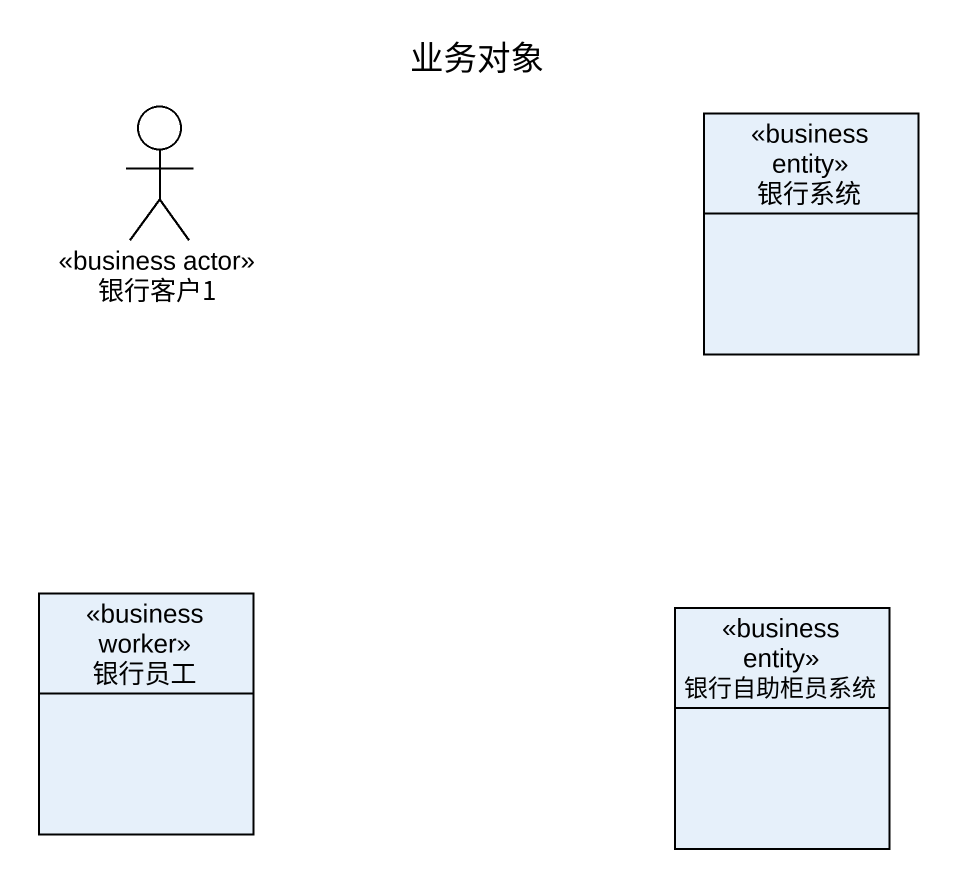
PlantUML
@startuml
title 业务对象
allowmixing
hide circle
hide empty members
actor 银行客户1 <<business actor>>
class 银行系统 <<business entity>>
class 银行员工 <<business worker>>
class 银行自助柜员系统 <<business entity>>
@enduml
